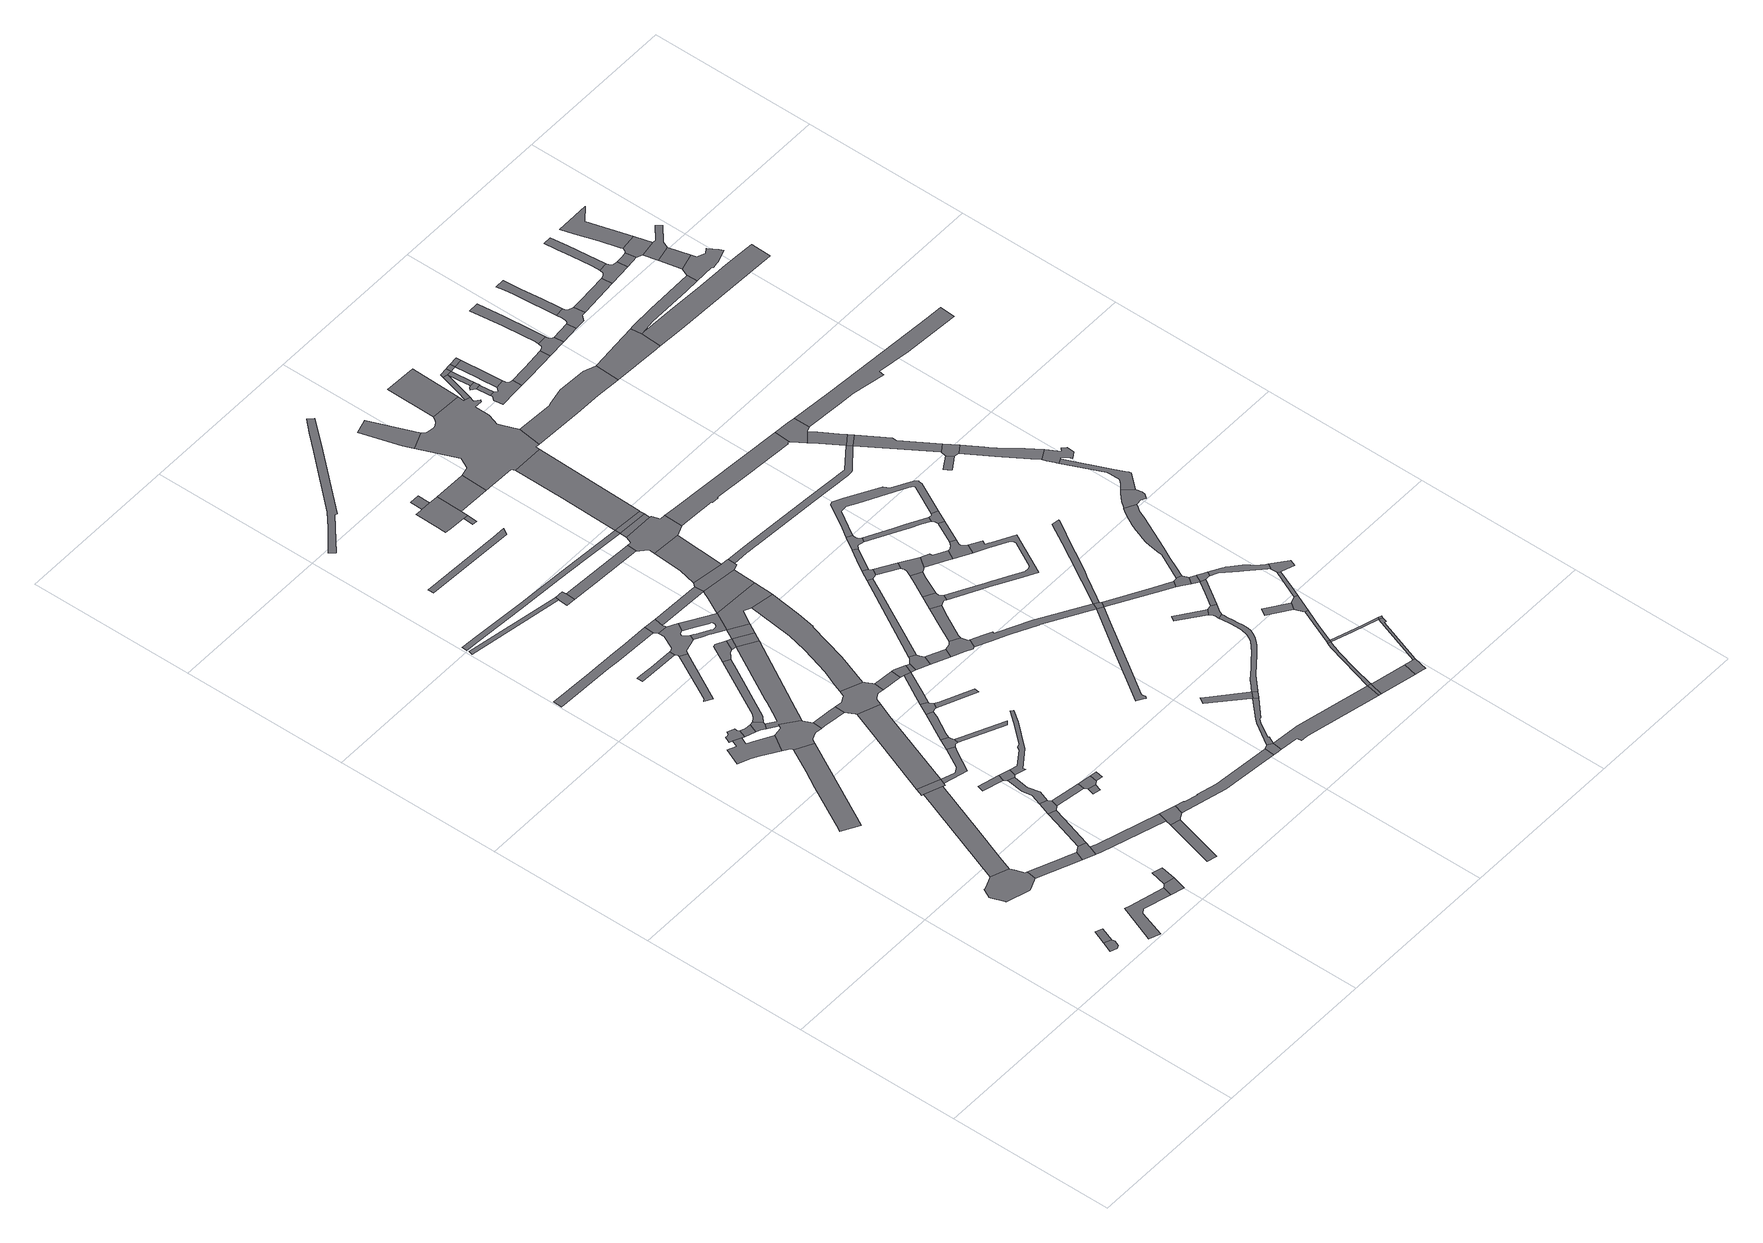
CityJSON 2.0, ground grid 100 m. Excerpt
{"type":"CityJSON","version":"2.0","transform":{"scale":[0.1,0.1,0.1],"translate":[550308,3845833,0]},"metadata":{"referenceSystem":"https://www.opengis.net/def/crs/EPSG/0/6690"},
"CityObjects":{
"road1":{"type":"Road","geometry":[{"type":"MultiSurface","lod":"1","boundaries":[[[0,1,2,3,4,5]]]}]},
"road2":{"type":"Road","attributes":{"RoadStructureAttribute.sectionType":"1"},"geometry":[{"type":"MultiSurface","lod":"1","boundaries":[[[6,7,8,0,5]]]}]},
"road3":{"type":"Road","geometry":[{"type":"MultiSurface","lod":"1","boundaries":[[[9,10,11,12,13,14,15,16,17,18,19,20,21,22,23,24,25,26]]]}]},
"road4":{"type":"Road","attributes":{"RoadStructureAttribute.sectionType":"1"},"geometry":[{"type":"MultiSurface","lod":"1","boundaries":[[[27,28,29,30,31,32,33,34,35]]]}]},
"road5":{"type":"Road","attributes":{"RoadStructureAttribute.sectionType":"1"},"geometry":[{"type":"MultiSurface","lod":"1","boundaries":[[[36,37,22,21,38,39]]]}]},
"road6":{"type":"Road","attributes":{"function":"3","RoadStructureAttribute.sectionType":"1"},"geometry":[{"type":"MultiSurface","lod":"1","boundaries":[[[40,9,26,41,42,43]]]}]},
"road7":{"type":"Road","attributes":{"RoadStructureAttribute.sectionType":"1"},"geometry":[{"type":"MultiSurface","lod":"1","boundaries":[[[44,45,46,47,48,49,50,51]]]}]},
"road8":{"type":"Road","geometry":[{"type":"MultiSurface","lod":"1","boundaries":[[[52,53,54,35,34,55,56,57]]]}]},
"road9":{"type":"Road","geometry":[{"type":"MultiSurface","lod":"1","boundaries":[[[58,59,60,61,52,57]]]}]},
"road10":{"type":"Road","geometry":[{"type":"MultiSurface","lod":"1","boundaries":[[[62,63,64,39,38,65,66,67]]]}]},
"road11":{"type":"Road","geometry":[{"type":"MultiSurface","lod":"1","boundaries":[[[68,69,70,71,72,73,74,75,76,77,78,79]]]}]},
"road12":{"type":"Road","geometry":[{"type":"MultiSurface","lod":"1","boundaries":[[[80,81,82,83,84,85,86,68,79,87,88]]]}]},
"road13":{"type":"Road","attributes":{"RoadStructureAttribute.sectionType":"1"},"geometry":[{"type":"MultiSurface","lod":"1","boundaries":[[[89,90,62,67,91,92]]]}]},
"road14":{"type":"Road","geometry":[{"type":"MultiSurface","lod":"1","boundaries":[[[93,94,95,40,43,96,97,98]]]}]},
"road15":{"type":"Road","attributes":{"RoadStructureAttribute.sectionType":"1"},"geometry":[{"type":"MultiSurface","lod":"1","boundaries":[[[99,88,87,100,101]]]}]},
"road16":{"type":"Road","geometry":[{"type":"MultiSurface","lod":"1","boundaries":[[[102,101,100,103,104,105,106]]]}]},
"road17":{"type":"Road","attributes":{"RoadStructureAttribute.sectionType":"1"},"geometry":[{"type":"MultiSurface","lod":"1","boundaries":[[[107,108,66,65,109,110,111]]]}]},
"road18":{"type":"Road","geometry":[{"type":"MultiSurface","lod":"1","boundaries":[[[112,113,114,115,76,75,116,117,118,44,51,119,120,121,122,123,124,125]]]}]},
"road19":{"type":"Road","geometry":[{"type":"MultiSurface","lod":"1","boundaries":[[[126,89,92,127,128,129]]]}]},
"road20":{"type":"Road","geometry":[{"type":"MultiSurface","lod":"1","boundaries":[[[130,131,132,133]]]}]},
"road21":{"type":"Road","attributes":{"RoadStructureAttribute.sectionType":"1"},"geometry":[{"type":"MultiSurface","lod":"1","boundaries":[[[134,135,136,137,138,139,140,141,142,143]]]}]},
"road22":{"type":"Road","attributes":{"RoadStructureAttribute.sectionType":"1"},"geometry":[{"type":"MultiSurface","lod":"1","boundaries":[[[144,145,146,147]]]}]},
"road23":{"type":"Road","attributes":{"RoadStructureAttribute.sectionType":"1"},"geometry":[{"type":"MultiSurface","lod":"1","boundaries":[[[148,149,150,126,129,151,152,153]]]}]},
"road24":{"type":"Road","attributes":{"RoadStructureAttribute.sectionType":"1"},"geometry":[{"type":"MultiSurface","lod":"1","boundaries":[[[154,155,156,98,97,157,158,159,160]]]}]},
"road25":{"type":"Road","attributes":{"function":"3","RoadStructureAttribute.sectionType":"1"},"geometry":[{"type":"MultiSurface","lod":"1","boundaries":[[[161,162,93,98,163,164]]]}]},
"road26":{"type":"Road","attributes":{"RoadStructureAttribute.sectionType":"1"},"geometry":[{"type":"MultiSurface","lod":"1","boundaries":[[[128,127,165,166]]]}]},
"road27":{"type":"Road","geometry":[{"type":"MultiSurface","lod":"1","boundaries":[[[133,132,148,153,167,168]]]}]},
"road28":{"type":"Road","attributes":{"RoadStructureAttribute.sectionType":"1"},"geometry":[{"type":"MultiSurface","lod":"1","boundaries":[[[169,170,171,172]]]}]},
"road29":{"type":"Road","attributes":{"RoadStructureAttribute.sectionType":"1"},"geometry":[{"type":"MultiSurface","lod":"1","boundaries":[[[173,123,122,174,175,176,177,178]]]}]},
"road30":{"type":"Road","attributes":{"RoadStructureAttribute.sectionType":"1"},"geometry":[{"type":"MultiSurface","lod":"1","boundaries":[[[179,180,181,182,183,184,185,186,187]]]}]},
"road31":{"type":"Road","attributes":{"RoadStructureAttribute.sectionType":"1"},"geometry":[{"type":"MultiSurface","lod":"1","boundaries":[[[188,189,190,191,192,193]]]}]},
"road32":{"type":"Road","attributes":{"RoadStructureAttribute.sectionType":"1"},"geometry":[{"type":"MultiSurface","lod":"1","boundaries":[[[194,195,196,197,102,106,198,199,200]]]}]},
"road33":{"type":"Road","geometry":[{"type":"MultiSurface","lod":"1","boundaries":[[[111,110,144,147,201,202,203,204]]]}]},
"road34":{"type":"Road","geometry":[{"type":"MultiSurface","lod":"1","boundaries":[[[205,206,207,208,209]]]}]},
"road35":{"type":"Road","geometry":[{"type":"MultiSurface","lod":"1","boundaries":[[[210,154,160,211,212,213,214,215]]]}]},
"road36":{"type":"Road","attributes":{"RoadStructureAttribute.sectionType":"1"},"geometry":[{"type":"MultiSurface","lod":"1","boundaries":[[[166,165,205,209,216,217]]]}]},
"road37":{"type":"Road","attributes":{"RoadStructureAttribute.sectionType":"1"},"geometry":[{"type":"MultiSurface","lod":"1","boundaries":[[[218,219,220,221,222,105,104,113,112,125,223,224,225]]]}]},
"road38":{"type":"Road","attributes":{"RoadStructureAttribute.sectionType":"1"},"geometry":[{"type":"MultiSurface","lod":"1","boundaries":[[[226,227,228,217,216]]]}]},
"road39":{"type":"Road","attributes":{"RoadStructureAttribute.sectionType":"1"},"geometry":[{"type":"MultiSurface","lod":"1","boundaries":[[[229,210,215,230,231,232]]]}]},
"road40":{"type":"Road","geometry":[{"type":"MultiSurface","lod":"1","boundaries":[[[233,234,235,236,237,178,177,238,161,164,239,240,241,242,243,244,245,246]]]}]},
"road41":{"type":"Road","attributes":{"RoadStructureAttribute.sectionType":"1"},"geometry":[{"type":"MultiSurface","lod":"1","boundaries":[[[247,248,249,250,251,252,253,254,255,256,257,168,167]]]}]},
"road42":{"type":"Road","attributes":{"RoadStructureAttribute.sectionType":"1"},"geometry":[{"type":"MultiSurface","lod":"1","boundaries":[[[258,259,260,213,212]]]}]},
"road43":{"type":"Road","geometry":[{"type":"MultiSurface","lod":"1","boundaries":[[[261,262,263,264,187,186,265,188,193,266,267,268,269,270,271,272,273,274,275]]]}]},
"road44":{"type":"Road","attributes":{"RoadStructureAttribute.sectionType":"1"},"geometry":[{"type":"MultiSurface","lod":"1","boundaries":[[[276,277,194,200,278,279,280,281]]]}]},
"road45":{"type":"Road","geometry":[{"type":"MultiSurface","lod":"1","boundaries":[[[282,229,232,283,284,285,286,287]]]}]},
"road46":{"type":"Road","geometry":[{"type":"MultiSurface","lod":"1","boundaries":[[[143,142,261,275,288,289]]]}]},
"road47":{"type":"Road","geometry":[{"type":"MultiSurface","lod":"1","boundaries":[[[290,291,172,171,292,293,294]]]}]},
"road48":{"type":"Road","attributes":{"RoadStructureAttribute.sectionType":"1"},"geometry":[{"type":"MultiSurface","lod":"1","boundaries":[[[295,296,297,298,299,300,301,302,303,304]]]}]},
"road49":{"type":"Road","attributes":{"RoadStructureAttribute.sectionType":"1"},"geometry":[{"type":"MultiSurface","lod":"1","boundaries":[[[281,280,218,305]]]}]},
"road50":{"type":"Road","attributes":{"RoadStructureAttribute.sectionType":"1"},"geometry":[{"type":"MultiSurface","lod":"1","boundaries":[[[306,307,308,309,310]]]}]},
"road51":{"type":"Road","attributes":{"RoadStructureAttribute.sectionType":"1"},"geometry":[{"type":"MultiSurface","lod":"1","boundaries":[[[311,312,313,314,315,204,203,316,317,318,319]]]}]},
"road52":{"type":"Road","geometry":[{"type":"MultiSurface","lod":"1","boundaries":[[[305,218,225,320]]]}]},
"road53":{"type":"Road","attributes":{"RoadStructureAttribute.sectionType":"1"},"geometry":[{"type":"MultiSurface","lod":"1","boundaries":[[[243,242,321,322]]]}]},
"road54":{"type":"Road","attributes":{"RoadStructureAttribute.sectionType":"1"},"geometry":[{"type":"MultiSurface","lod":"1","boundaries":[[[323,324,282,287,325,326]]]}]},
"road55":{"type":"Road","attributes":{"RoadStructureAttribute.sectionType":"1"},"geometry":[{"type":"MultiSurface","lod":"1","boundaries":[[[327,274,273,328,329,330,331,332,333,334,335,336,337,338,339,269,268,340,341,342,343,344,345]]]}]},
"road56":{"type":"Road","attributes":{"RoadStructureAttribute.sectionType":"1"},"geometry":[{"type":"MultiSurface","lod":"1","boundaries":[[[346,347,348,285,284]]]}]},
"road57":{"type":"Road","geometry":[{"type":"MultiSurface","lod":"1","boundaries":[[[344,349,305,320,350]]]}]},
"road58":{"type":"Road","attributes":{"RoadStructureAttribute.sectionType":"1"},"geometry":[{"type":"MultiSurface","lod":"1","boundaries":[[[289,288,351,352]]]}]},
"road59":{"type":"Road","attributes":{"function":"3","RoadStructureAttribute.sectionType":"1"},"geometry":[{"type":"MultiSurface","lod":"1","boundaries":[[[353,354,355,356,357,358,359,233,246,360,361,362,363,364,365]]]}]},
"road60":{"type":"Road","geometry":[{"type":"MultiSurface","lod":"1","boundaries":[[[366,322,321,323,326,367]]]}]},
"road61":{"type":"Road","attributes":{"RoadStructureAttribute.sectionType":"1"},"geometry":[{"type":"MultiSurface","lod":"1","boundaries":[[[368,367,326,369,370]]]}]},
"road62":{"type":"Road","attributes":{"RoadStructureAttribute.sectionType":"1"},"geometry":[{"type":"MultiSurface","lod":"1","boundaries":[[[294,293,371,372,373,374]]]}]},
"road63":{"type":"Road","geometry":[{"type":"MultiSurface","lod":"1","boundaries":[[[375,376,370,369,377,378,379,380]]]}]},
"road64":{"type":"Road","attributes":{"RoadStructureAttribute.sectionType":"1"},"geometry":[{"type":"MultiSurface","lod":"1","boundaries":[[[381,382,383,384,385,386,387,388,389,390,391,392,393]]]}]},
"road65":{"type":"Road","geometry":[{"type":"MultiSurface","lod":"1","boundaries":[[[345,344,350,394,395,396,397,353,365,398,399,400]]]}]},
"road66":{"type":"Road","geometry":[{"type":"MultiSurface","lod":"1","boundaries":[[[401,402,403,404,405,406,407,408,409,410,411,412]]]}]},
"road67":{"type":"Road","geometry":[{"type":"MultiSurface","lod":"1","boundaries":[[[407,413,414,408]]]}]},
"road68":{"type":"Road","attributes":{"RoadStructureAttribute.sectionType":"1"},"geometry":[{"type":"MultiSurface","lod":"1","boundaries":[[[415,378,377,416,417]]]}]},
"road69":{"type":"Road","geometry":[{"type":"MultiSurface","lod":"1","boundaries":[[[418,419,412,411]]]}]},
"road70":{"type":"Road","attributes":{"RoadStructureAttribute.sectionType":"1"},"geometry":[{"type":"MultiSurface","lod":"1","boundaries":[[[351,420,421,422,345,400,423]]]}]},
"road71":{"type":"Road","geometry":[{"type":"MultiSurface","lod":"1","boundaries":[[[424,425,319,318,426,427,428,429]]]}]},
"road72":{"type":"Road","geometry":[{"type":"MultiSurface","lod":"1","boundaries":[[[430,431,417,416,432,433,434,435,436,437]]]}]},
"road73":{"type":"Road","geometry":[{"type":"MultiSurface","lod":"1","boundaries":[[[438,352,351,423,439,440,441,442,443,444]]]}]},
"road74":{"type":"Road","attributes":{"function":"3","RoadStructureAttribute.sectionType":"1"},"geometry":[{"type":"MultiSurface","lod":"1","boundaries":[[[445,446,438,444,447]]]}]},
"road75":{"type":"Road","attributes":{"RoadStructureAttribute.sectionType":"1"},"geometry":[{"type":"MultiSurface","lod":"1","boundaries":[[[410,409,448,449]]]}]},
"road76":{"type":"Road","attributes":{"RoadStructureAttribute.sectionType":"1"},"geometry":[{"type":"MultiSurface","lod":"1","boundaries":[[[450,451,375,380,452,453]]]}]},
"road77":{"type":"Road","attributes":{"RoadStructureAttribute.sectionType":"1"},"geometry":[{"type":"MultiSurface","lod":"1","boundaries":[[[454,455,456,424,429,457,458,459,460,461,462]]]}]},
"road78":{"type":"Road","attributes":{"RoadStructureAttribute.sectionType":"1"},"geometry":[{"type":"MultiSurface","lod":"1","boundaries":[[[463,464,430,437,465,466,467,468]]]}]},
"road79":{"type":"Road","geometry":[{"type":"MultiSurface","lod":"1","boundaries":[[[469,470,471,374,373,472,473,445,447,474,475,476,477,478,479,480]]]}]},
"road80":{"type":"Road","attributes":{"function":"3","RoadStructureAttribute.sectionType":"7"},"geometry":[{"type":"MultiSurface","lod":"1","boundaries":[[[303,469,480,481]]]}]},
"road81":{"type":"Road","geometry":[{"type":"MultiSurface","lod":"1","boundaries":[[[304,303,481,482]]]}]},
"road82":{"type":"Road","attributes":{"RoadStructureAttribute.sectionType":"1"},"geometry":[{"type":"MultiSurface","lod":"1","boundaries":[[[483,484,485,486,487,488,454,489]]]}]},
"road83":{"type":"Road","attributes":{"RoadStructureAttribute.sectionType":"1"},"geometry":[{"type":"MultiSurface","lod":"1","boundaries":[[[490,491,492,428,427,493,494,495,496,497,498]]]}]},
"road84":{"type":"Road","geometry":[{"type":"MultiSurface","lod":"1","boundaries":[[[499,463,468,500,501,502,503,504,505]]]}]},
"road85":{"type":"Road","geometry":[{"type":"MultiSurface","lod":"1","boundaries":[[[489,454,462,506]]]}]},
"road86":{"type":"Road","attributes":{"RoadStructureAttribute.sectionType":"1"},"geometry":[{"type":"MultiSurface","lod":"1","boundaries":[[[507,508,509,510,511,512,513,514,515,516,517]]]}]},
"road87":{"type":"Road","attributes":{"RoadStructureAttribute.sectionType":"1"},"geometry":[{"type":"MultiSurface","lod":"1","boundaries":[[[518,519,520,521,522,523,524,525,435,434,526,527,528,529,530,531,507,532]]]}]},
"road88":{"type":"Road","attributes":{"function":"3","RoadStructureAttribute.sectionType":"7"},"geometry":[{"type":"MultiSurface","lod":"1","boundaries":[[[533,534,535,304,482,536,537,538]]]}]},
"road89":{"type":"Road","attributes":{"RoadStructureAttribute.sectionType":"1"},"geometry":[{"type":"MultiSurface","lod":"1","boundaries":[[[539,540,541,542,543,544,545,546]]]}]},
"road90":{"type":"Road","geometry":[{"type":"MultiSurface","lod":"1","boundaries":[[[547,548,450,453,549,550,551,552]]]}]},
"road91":{"type":"Road","attributes":{"RoadStructureAttribute.sectionType":"1"},"geometry":[{"type":"MultiSurface","lod":"1","boundaries":[[[553,554,499,505,555,556,557]]]}]},
"road92":{"type":"Road","attributes":{"RoadStructureAttribute.sectionType":"1"},"geometry":[{"type":"MultiSurface","lod":"1","boundaries":[[[550,549,558,559]]]}]},
"road93":{"type":"Road","attributes":{"RoadStructureAttribute.sectionType":"1"},"geometry":[{"type":"MultiSurface","lod":"1","boundaries":[[[560,561,547,552,562,563]]]}]},
"road94":{"type":"Road","geometry":[{"type":"MultiSurface","lod":"1","boundaries":[[[564,565,566,567,568,569,570,571,572,573,574,546,545,575,576,449,448,577,578,579,533,538,580,581,582,583,584,585,586,587,588,589,590,591,592,593,594,595,596,597]]]}]},
"road95":{"type":"Road","geometry":[{"type":"MultiSurface","lod":"1","boundaries":[[[559,558,598,599,553,557,600,601,602]]]}]},
"road96":{"type":"Road","geometry":[{"type":"MultiSurface","lod":"1","boundaries":[[[603,560,563,604,605,606,607,608,609]]]}]},
"road97":{"type":"Road","attributes":{"RoadStructureAttribute.sectionType":"1"},"geometry":[{"type":"MultiSurface","lod":"1","boundaries":[[[610,611,612,613,614,615,616,617,618,619,620,621,622,623,624,625,626,627,628,629,630,631,632,633,634,635,636,489,506]]]}]},
"road98":{"type":"Road","geometry":[{"type":"MultiSurface","lod":"1","boundaries":[[[498,497,637,638]]]}]},
"road99":{"type":"Road","attributes":{"RoadStructureAttribute.sectionType":"1"},"geometry":[{"type":"MultiSurface","lod":"1","boundaries":[[[639,640,641,642,602,601,643,644,645]]]}]},
"road100":{"type":"Road","geometry":[{"type":"MultiSurface","lod":"1","boundaries":[[[532,507,517,646,647,648,649,650]]]}]},
"road101":{"type":"Road","attributes":{"RoadStructureAttribute.sectionType":"1"},"geometry":[{"type":"MultiSurface","lod":"1","boundaries":[[[651,652,653,654,655,656,657,658,659,660,661,662,663,664,665,666,667,668,669,670,671,672,673,674,675,503,502]]]}]},
"road102":{"type":"Road","attributes":{"RoadStructureAttribute.sectionType":"1"},"geometry":[{"type":"MultiSurface","lod":"1","boundaries":[[[676,677,678,679,680,681,682,442,441,683,684,685,686,687,688,689,690,691,692]]]}]},
"road103":{"type":"Road","attributes":{"RoadStructureAttribute.sectionType":"1"},"geometry":[{"type":"MultiSurface","lod":"1","boundaries":[[[693,694,638,637,695,696]]]}]},
"road104":{"type":"Road","attributes":{"function":"3","RoadStructureAttribute.sectionType":"1"},"geometry":[{"type":"MultiSurface","lod":"1","boundaries":[[[697,564,597,698]]]}]},
"road105":{"type":"Road","geometry":[{"type":"MultiSurface","lod":"1","boundaries":[[[699,700,701,645,644,702,663,662,703,704,705]]]}]},
"road106":{"type":"Road","attributes":{"RoadStructureAttribute.sectionType":"1"},"geometry":[{"type":"MultiSurface","lod":"1","boundaries":[[[706,707,498,638,708,709,710,711,712]]]}]},
"road107":{"type":"Road","attributes":{"RoadStructureAttribute.sectionType":"1"},"geometry":[{"type":"MultiSurface","lod":"1","boundaries":[[[713,714,606,605,715,716,717,718,719]]]}]},
"road108":{"type":"Road","geometry":[{"type":"MultiSurface","lod":"1","boundaries":[[[720,721,722,723,724,725,726,727]]]}]},
"road109":{"type":"Road","attributes":{"RoadStructureAttribute.sectionType":"1"},"geometry":[{"type":"MultiSurface","lod":"1","boundaries":[[[728,476,475,729,730,731,732,733,734,735,736,737,738]]]}]},
"road110":{"type":"Road","attributes":{"RoadStructureAttribute.sectionType":"1"},"geometry":[{"type":"MultiSurface","lod":"1","boundaries":[[[739,740,646,517,741,742,743,744]]]}]},
"road111":{"type":"Road","geometry":[{"type":"MultiSurface","lod":"1","boundaries":[[[745,746,727,726,747,748,749,750,751,625,624,752,753,754]]]}]},
"road112":{"type":"Road","attributes":{"RoadStructureAttribute.sectionType":"1"},"geometry":[{"type":"MultiSurface","lod":"1","boundaries":[[[755,756,757,595,594,758,759,760]]]}]},
"road113":{"type":"Road","attributes":{"RoadStructureAttribute.sectionType":"1"},"geometry":[{"type":"MultiSurface","lod":"1","boundaries":[[[761,699,705,762]]]}]},
"road114":{"type":"Road","geometry":[{"type":"MultiSurface","lod":"1","boundaries":[[[763,706,712,764]]]}]},
"road115":{"type":"Road","geometry":[{"type":"MultiSurface","lod":"1","boundaries":[[[696,695,765,766,767,768]]]}]},
"road116":{"type":"Road","attributes":{"RoadStructureAttribute.sectionType":"1"},"geometry":[{"type":"MultiSurface","lod":"1","boundaries":[[[769,770,771,772,773,774,775,776,777,778,603,609,779,780,781,782,783,784,785,786,787,788]]]}]},
"road117":{"type":"Road","geometry":[{"type":"MultiSurface","lod":"1","boundaries":[[[789,790,791,792,793]]]}]},
"road118":{"type":"Road","attributes":{"RoadStructureAttribute.sectionType":"1"},"geometry":[{"type":"MultiSurface","lod":"1","boundaries":[[[794,795,796,797,798,790,789]]]}]},
"road119":{"type":"Road","attributes":{"RoadStructureAttribute.sectionType":"1"},"geometry":[{"type":"MultiSurface","lod":"1","boundaries":[[[799,800,801,802,803,804,805,806,807,808,809,810,811,812,532,650]]]}]},
"road120":{"type":"Road","attributes":{"RoadStructureAttribute.sectionType":"1"},"geometry":[{"type":"MultiSurface","lod":"1","boundaries":[[[813,814,815,760,816,817,796,795]]]}]},
"road121":{"type":"Road","geometry":[{"type":"MultiSurface","lod":"1","boundaries":[[[818,819,820,821,822,793,792,823,824,825,826,827,828]]]}]},
"road122":{"type":"Road","geometry":[{"type":"MultiSurface","lod":"1","boundaries":[[[829,830,755,760,815]]]}]},
"road123":{"type":"Road","geometry":[{"type":"MultiSurface","lod":"1","boundaries":[[[787,831,719,718,832,761,762,788]]]}]},
"road124":{"type":"Road","attributes":{"RoadStructureAttribute.sectionType":"1"},"geometry":[{"type":"MultiSurface","lod":"1","boundaries":[[[833,763,764,834,835,836]]]}]},
"road125":{"type":"Road","attributes":{"RoadStructureAttribute.sectionType":"1"},"geometry":[{"type":"MultiSurface","lod":"1","boundaries":[[[837,838,839,840,582,581,841,842,843,844,845]]]}]},
"road126":{"type":"Road","attributes":{"RoadStructureAttribute.sectionType":"1"},"geometry":[{"type":"MultiSurface","lod":"1","boundaries":[[[846,847,745,754,848]]]}]},
"road127":{"type":"Road","attributes":{"RoadStructureAttribute.sectionType":"1"},"geometry":[{"type":"MultiSurface","lod":"1","boundaries":[[[849,850,829,815,851,852]]]}]},
"road128":{"type":"Road","geometry":[{"type":"MultiSurface","lod":"1","boundaries":[[[853,854,744,743,855,856,857,858,859]]]}]},
"road129":{"type":"Road","attributes":{"RoadStructureAttribute.sectionType":"1"},"geometry":[{"type":"MultiSurface","lod":"1","boundaries":[[[860,861,862,863,852,864,865,866,867,868,869,821,820]]]}]},
"road130":{"type":"Road","geometry":[{"type":"MultiSurface","lod":"1","boundaries":[[[870,871,872,873]]]}]},
"road131":{"type":"Road","attributes":{"RoadStructureAttribute.sectionType":"1"},"geometry":[{"type":"MultiSurface","lod":"1","boundaries":[[[874,764,712,875,876,877]]]}]},
"road132":{"type":"Road","geometry":[{"type":"MultiSurface","lod":"1","boundaries":[[[878,849,852,863]]]}]},
"road133":{"type":"Road","attributes":{"RoadStructureAttribute.sectionType":"1"},"geometry":[{"type":"MultiSurface","lod":"1","boundaries":[[[857,856,846,879]]]}]},
"road134":{"type":"Road","attributes":{"RoadStructureAttribute.sectionType":"1"},"geometry":[{"type":"MultiSurface","lod":"1","boundaries":[[[876,768,767,880,881,882]]]}]},
"road135":{"type":"Road","geometry":[{"type":"MultiSurface","lod":"1","boundaries":[[[883,873,872,833,836,884]]]}]},
"road136":{"type":"Road","geometry":[{"type":"MultiSurface","lod":"1","boundaries":[[[885,886,887,879,846,848,888,889,890,891]]]}]},
"road137":{"type":"Road","attributes":{"RoadStructureAttribute.sectionType":"1"},"geometry":[{"type":"MultiSurface","lod":"1","boundaries":[[[892,893,894,895,828,827,896,897,898,899]]]}]},
"road138":{"type":"Road","geometry":[{"type":"MultiSurface","lod":"1","boundaries":[[[877,876,882,900]]]}]},
"road139":{"type":"Road","attributes":{"RoadStructureAttribute.sectionType":"1"},"geometry":[{"type":"MultiSurface","lod":"1","boundaries":[[[901,902,903,904,905,906,907,908,909,910,911,891,890,912,913,914,915,916,917]]]}]},
"road140":{"type":"Road","attributes":{"RoadStructureAttribute.sectionType":"1"},"geometry":[{"type":"MultiSurface","lod":"1","boundaries":[[[918,883,884,919,920]]]}]},
"road141":{"type":"Road","attributes":{"RoadStructureAttribute.sectionType":"1"},"geometry":[{"type":"MultiSurface","lod":"1","boundaries":[[[921,922,923,924,925,926,927,928,929,930,931,932,933,934,853,859,935,936,937,938,939,940,941]]]}]},
"road142":{"type":"Road","geometry":[{"type":"MultiSurface","lod":"1","boundaries":[[[942,738,737,943,944,945,946,947,948]]]}]},
"road143":{"type":"Road","attributes":{"RoadStructureAttribute.sectionType":"1"},"geometry":[{"type":"MultiSurface","lod":"1","boundaries":[[[949,950,946,945,951,952,676,953]]]}]},
"road144":{"type":"Road","geometry":[{"type":"MultiSurface","lod":"1","boundaries":[[[953,676,692,954]]]}]},
"road145":{"type":"Road","geometry":[{"type":"MultiSurface","lod":"1","boundaries":[[[917,916,955,956,918,920,957,958,959]]]}]},
"road146":{"type":"Road","geometry":[{"type":"MultiSurface","lod":"1","boundaries":[[[960,961,962,963,964]]]}]},
"road147":{"type":"Road","geometry":[{"type":"MultiSurface","lod":"1","boundaries":[[[965,966,967,968,969,970,892,899,971,972]]]}]},
"road148":{"type":"Road","attributes":{"RoadStructureAttribute.sectionType":"1"},"geometry":[{"type":"MultiSurface","lod":"1","boundaries":[[[973,974,975,954,692,976,977,978,979]]]}]},
"road149":{"type":"Road","attributes":{"RoadStructureAttribute.sectionType":"1"},"geometry":[{"type":"MultiSurface","lod":"1","boundaries":[[[980,981,982,983,984,985,986,968,967]]]}]},
"road150":{"type":"Road","geometry":[{"type":"MultiSurface","lod":"1","boundaries":[[[987,988,989,845,844,990,991,992]]]}]},
"road151":{"type":"Road","geometry":[{"type":"MultiSurface","lod":"1","boundaries":[[[979,978,960,964,993,994]]]}]},
"road152":{"type":"Road","attributes":{"RoadStructureAttribute.sectionType":"1"},"geometry":[{"type":"MultiSurface","lod":"1","boundaries":[[[995,972,971,996]]]}]},
"road153":{"type":"Road","geometry":[{"type":"MultiSurface","lod":"1","boundaries":[[[997,998,999,1000,921,941,1001,1002,1003,1004,1005]]]}]},
"road154":{"type":"Road","attributes":{"RoadStructureAttribute.sectionType":"1"},"geometry":[{"type":"MultiSurface","lod":"1","boundaries":[[[1006,1007,1008,1009,994,993,1010,1011,1012,1013]]]}]},
"road155":{"type":"Road","geometry":[{"type":"MultiSurface","lod":"1","boundaries":[[[1014,1015,1016,1017,1018,1019,1020,995,996,1021,1022,1023,1024]]]}]},
"road156":{"type":"Road","attributes":{"RoadStructureAttribute.sectionType":"1"},"geometry":[{"type":"MultiSurface","lod":"1","boundaries":[[[1025,1026,1027,1028,1029,1030,1031,1032,1033,1034,1035,997,1005]]]}]},
"road157":{"type":"Road","geometry":[{"type":"MultiSurface","lod":"1","boundaries":[[[1036,1013,1012,1037,1038,1039,1030,1029,1040,1041,1042,1043,1044,1045,1046,1047]]]}]},
"road158":{"type":"Road","attributes":{"RoadStructureAttribute.sectionType":"1"},"geometry":[{"type":"MultiSurface","lod":"1","boundaries":[[[1048,1049,1050,1051,1052,1053,1054,1055,1056,1017,1016]]]}]},
"road159":{"type":"Road","attributes":{"RoadStructureAttribute.sectionType":"1"},"geometry":[{"type":"MultiSurface","lod":"1","boundaries":[[[1057,1058,1024,1023,1059]]]}]},
"road160":{"type":"Road","attributes":{"RoadStructureAttribute.sectionType":"1"},"geometry":[{"type":"MultiSurface","lod":"1","boundaries":[[[1060,1061,1062,987,992,1063,1064,1065]]]}]},
"road161":{"type":"Road","attributes":{"RoadStructureAttribute.sectionType":"1"},"geometry":[{"type":"MultiSurface","lod":"1","boundaries":[[[1066,1067,1068,1069,948,947,1070,1071,1072,1073,1074,1075,1076]]]}]},
"road162":{"type":"Road","geometry":[{"type":"MultiSurface","lod":"1","boundaries":[[[1077,1078,1079,1080,1081,1082,1057,1059,1083,1084]]]}]},
"road163":{"type":"Road","attributes":{"RoadStructureAttribute.sectionType":"1"},"geometry":[{"type":"MultiSurface","lod":"1","boundaries":[[[1085,1086,1087,1088,1089,992,991,1090,1091,1092,1093]]]}]},
"road164":{"type":"Road","attributes":{"RoadStructureAttribute.sectionType":"1"},"geometry":[{"type":"MultiSurface","lod":"1","boundaries":[[[1094,1095,1096,1097,1098,1099,1100,1101,1102,1080,1079]]]}]},
"road165":{"type":"Road","attributes":{"RoadStructureAttribute.sectionType":"1"},"geometry":[{"type":"MultiSurface","lod":"1","boundaries":[[[1103,1104,1084,1083,1105]]]}]},
"road166":{"type":"Road","attributes":{"RoadStructureAttribute.sectionType":"1"},"geometry":[{"type":"MultiSurface","lod":"1","boundaries":[[[1106,1107,1108,1109,1110,1111]]]}]},
"road167":{"type":"Road","geometry":[{"type":"MultiSurface","lod":"1","boundaries":[[[1112,1113,1114,1103,1105,1115,1116]]]}]},
"road168":{"type":"Road","attributes":{"RoadStructureAttribute.sectionType":"1"},"geometry":[{"type":"MultiSurface","lod":"1","boundaries":[[[1117,1118,1119,1120,1121,1122,1113,1112]]]}]},
"road169":{"type":"Road","geometry":[{"type":"MultiSurface","lod":"1","boundaries":[[[1123,1124,1111,1110,1060,1065,1125,1126,1127,1128,1129,1130,1131]]]}]},
"road170":{"type":"Road","geometry":[{"type":"MultiSurface","lod":"1","boundaries":[[[1132,1133,1134,1135,1116,1115,1109,1108,1107,1106]]]}]}
},
"vertices":[
[446,194,0],[421,132,0],[459,116,0],[479,126,0],[492,161,0],[489,176,0],
[521,261,0],[500,270,0],[480,278,0],
[446,936,0],[445,935,0],[419,924,0],[365,901,0],[359,903,0],[331,848,0],[334,840,0],[359,767,0],[361,761,0],[496,719,0],[502,721,0],[566,746,0],[580,751,0],[592,811,0],[581,815,0],[560,871,0],[550,896,0],[550,897,0],
[734,256,0],[701,265,0],[694,247,0],[612,34,0],[676,10,0],[733,174,0],[758,190,0],[924,145,0],[940,202,0],
[802,727,0],[789,732,0],[834,648,0],[857,705,0],
[687,1564,0],[583,984,0],[662,1188,0],[791,1524,0],
[516,2276,0],[436,2129,0],[378,2025,0],[224,1745,0],[215,1729,0],[316,1673,0],[511,2026,0],[618,2220,0],
[963,218,0],[954,212,0],[951,210,0],[1006,123,0],[1021,180,0],[1026,206,0],
[1045,299,0],[1015,308,0],[985,316,0],[984,314,0],
[893,724,0],[873,713,0],[868,710,0],[905,619,0],[928,676,0],[939,710,0],
[370,2554,0],[351,2514,0],[303,2535,0],[259,2436,0],[334,2404,0],[377,2380,0],[396,2367,0],[472,2318,0],[534,2414,0],[451,2461,0],[396,2492,0],[415,2532,0],
[440,2585,0],[442,2600,0],[402,2615,0],[392,2602,0],[380,2597,0],[367,2599,0],[351,2563,0],[431,2527,0],[448,2573,0],
[978,987,0],[955,918,0],[1002,906,0],[1021,972,0],
[693,1615,0],[675,1569,0],[683,1565,0],[804,1519,0],[810,1533,0],[822,1564,0],
[480,2560,0],[493,2504,0],[513,2556,0],
[540,2561,0],[521,2493,0],[544,2477,0],[566,2506,0],[568,2516,0],
[976,656,0],[965,661,0],[933,608,0],[1316,493,0],[1333,551,0],
[607,2446,0],[601,2436,0],[592,2422,0],[537,2414,0],[513,2291,0],[514,2287,0],[516,2279,0],[633,2247,0],[636,2249,0],[678,2265,0],[725,2260,0],[728,2318,0],[703,2371,0],[702,2374,0],
[1006,1065,0],[1049,991,0],[1058,1031,0],[1047,1051,0],
[904,1386,0],[894,1348,0],[1019,1314,0],[1029,1354,0],
[541,3412,0],[469,3414,0],[287,3421,0],[249,3423,0],[11,3433,0],[9,3379,0],[372,3365,0],[446,3361,0],[709,3350,0],[712,3406,0],
[1306,456,0],[1224,149,0],[1281,133,0],[1364,441,0],
[1031,1295,0],[1016,1189,0],[1029,1133,0],[1071,1116,0],[1056,1187,0],[1070,1282,0],
[1005,1674,0],[940,1555,0],[905,1535,0],[868,1520,0],[954,1498,0],[1027,1621,0],[1047,1651,0],
[914,2184,0],[854,2029,0],[1002,2031,0],[1042,2134,0],
[1229,960,0],[1236,1003,0],
[1085,1294,0],[1096,1336,0],
[19,3990,0],[14,3966,0],[589,3867,0],[594,3891,0],
[853,2307,0],[746,2258,0],[833,2247,0],[877,2242,0],[881,2242,0],[884,2303,0],
[589,3201,0],[514,3203,0],[484,3205,0],[416,3210,0],[409,3210,0],[409,3175,0],[563,3168,0],[657,3165,0],[657,3200,0],
[664,3142,0],[645,3106,0],[510,2853,0],[495,2846,0],[539,2819,0],[705,3120,0],
[773,2947,0],[631,2687,0],[580,2594,0],[560,2574,0],[600,2544,0],[777,2863,0],[811,2926,0],
[1376,448,0],[1397,459,0],[1410,466,0],[1427,524,0],
[1241,940,0],[1231,900,0],[1253,894,0],[1275,889,0],[1287,928,0],
[1040,1740,0],[1061,1661,0],[1079,1662,0],[1086,1689,0],[1079,1707,0],[1078,1719,0],
[1312,945,0],[1319,990,0],
[897,2958,0],[702,2611,0],[690,2590,0],[637,2495,0],[620,2467,0],[774,2496,0],[807,2552,0],[1005,2897,0],
[1354,939,0],[1357,961,0],[1361,984,0],
[1134,1912,0],[1093,1749,0],[1157,1862,0],[1169,1893,0],
[985,2353,0],[974,2328,0],[970,2318,0],[957,2311,0],[930,2298,0],[910,2191,0],[1057,2173,0],[1066,2178,0],[1094,2194,0],[1132,2190,0],[1138,2250,0],[1132,2261,0],[1112,2294,0],[1107,2304,0],
[1150,1276,0],[1146,1292,0],[1258,1370,0],[1385,1515,0],[1437,1584,0],[1422,1596,0],[1370,1530,0],[1269,1415,0],[1245,1403,0],[1236,1388,0],[1142,1324,0],
[1335,1544,0],[1357,1564,0],[1116,1675,0],
[725,3325,0],[725,3290,0],[686,3210,0],[671,3200,0],[667,3155,0],[710,3128,0],[717,3140,0],[799,3161,0],[814,3191,0],[796,3208,0],[786,3228,0],[793,3241,0],[813,3246,0],[841,3291,0],[787,3323,0],
[843,3054,0],[828,3049,0],[829,2941,0],[846,2957,0],[866,2964,0],[897,3026,0],
[1170,1978,0],[1187,1903,0],[1202,1900,0],[1216,1930,0],[1206,1945,0],[1206,1958,0],
[779,3347,0],[789,3401,0],
[645,3870,0],[644,3889,0],[586,3810,0],[641,3807,0],[645,3864,0],
[754,3983,0],[453,4003,0],[130,4029,0],[20,4036,0],[18,4005,0],[419,3976,0],[704,3957,0],[915,3940,0],[1150,3920,0],[1151,3956,0],
[927,3012,0],
[782,4365,0],[805,4401,0],[726,4405,0],[228,4426,0],[226,4391,0],
[1681,458,0],[1560,488,0],[1560,483,0],[1476,504,0],[1477,509,0],[1681,397,0],[1936,371,0],[2022,362,0],[2028,422,0],
[1035,2949,0],
[1255,2178,0],[1261,2238,0],
[1276,2171,0],[1200,2033,0],[1247,2033,0],[1315,2159,0],
[896,3258,0],[879,3207,0],[936,3173,0],[954,3163,0],[956,3152,0],[957,3148,0],[949,3133,0],[934,3125,0],[922,3127,0],[909,3135,0],[860,3164,0],[842,3174,0],[829,3182,0],[801,3160,0],[845,3138,0],[887,3117,0],[890,3112,0],[961,3072,0],[1020,3183,0],
[1425,1805,0],[1427,1833,0],[1246,1913,0],
[942,3039,0],[1069,3009,0],
[1098,3333,0],[1093,3390,0],
[1161,3071,0],[1160,3061,0],[1154,3008,0],[1128,2796,0],[1100,2676,0],[1044,2499,0],[1004,2402,0],[1181,2500,0],[1252,2747,0],[1255,2747,0],[1276,2863,0],[1301,3046,0],[1302,3050,0],
[1276,2237,0],[1337,2210,0],
[1354,2202,0],[1346,2150,0],[1358,2201,0],
[761,3800,0],[797,3798,0],[1106,3780,0],[1109,3840,0],
[1394,2235,0],[1388,2225,0],[1420,2117,0],[1444,2172,0],[1434,2199,0],[1428,2215,0],
[776,5666,0],[712,5597,0],[623,5494,0],[334,5171,0],[247,5097,0],[143,5012,0],[110,4983,0],[135,4953,0],[341,5130,0],[353,5122,0],[683,5494,0],[805,5636,0],[807,5638,0],
[1099,3061,0],[1116,3090,0],[1117,3093,0],[1123,3090,0],[1304,3071,0],[1307,3124,0],[1309,3173,0],
[640,4808,0],[603,4809,0],[601,4652,0],[599,4645,0],[598,4612,0],[639,4611,0],[732,4604,0],[762,4602,0],[764,4647,0],[767,4806,0],[710,4807,0],[651,4808,0],
[728,4542,0],[758,4540,0],
[1457,2167,0],[1529,2070,0],[1553,2124,0],
[711,4885,0],[651,4884,0],
[1092,3322,0],[1079,3296,0],[1073,3285,0],[1313,3311,0],
[2053,434,0],[2051,433,0],[2055,358,0],[2076,356,0],[2082,414,0],[2083,415,0],
[1607,2144,0],[1589,2129,0],[1603,2037,0],[1644,2019,0],[1658,2024,0],[1681,2072,0],[1674,2074,0],[1664,2115,0],
[1113,3411,0],[1350,3324,0],[1350,3327,0],[1352,3339,0],[1353,3382,0],[1336,3383,0],[1304,3385,0],
[1149,3697,0],[1137,3515,0],[1322,3686,0],
[958,4640,0],[963,4802,0],
[1681,2741,0],[1639,2668,0],[1667,2650,0],[1708,2725,0],
[2264,696,0],[2162,595,0],[2143,573,0],[2107,460,0],[2099,465,0],[2156,556,0],[2173,576,0],[2184,578,0],[2285,675,0],
[1724,2367,0],[1666,2257,0],[1669,2135,0],[1738,2263,0],[1746,2277,0],[1782,2336,0],
[1149,3878,0],[1134,3840,0],[1133,3839,0],[1118,3767,0],[1152,3734,0],[1364,3703,0],[1386,3713,0],[1392,3826,0],[1361,3827,0],[1358,3828,0],[1343,3876,0],[1333,3877,0],
[1334,3912,0],
[1335,3943,0],
[2294,733,0],[2103,903,0],[2101,905,0],[2089,887,0],[2077,869,0],[2260,699,0],[2298,729,0],
[2696,301,0],[2254,398,0],[2186,404,0],[2180,344,0],[2184,344,0],[2191,317,0],[2238,312,0],[2682,214,0],[2701,300,0],
[1767,2448,0],[1802,2346,0],[1817,2346,0],[1828,2341,0],[1844,2372,0],[1827,2391,0],[1831,2414,0],
[2319,708,0],
[2257,1709,0],[2097,1473,0],[1878,1147,0],[1894,1136,0],[1911,1126,0],[1926,1116,0],[1933,1125,0],[1930,1154,0],[2041,1319,0],[2228,1596,0],[2290,1689,0],
[2272,1748,0],[2004,1905,0],[1996,1910,0],[1964,1925,0],[1921,1946,0],[1794,2007,0],[1799,2016,0],[1752,2038,0],[1746,1981,0],[1794,1958,0],[1839,1937,0],[1886,1914,0],[1989,1863,0],[1991,1863,0],[2275,1746,0],
[1163,4614,0],[1158,4308,0],[1151,3965,0],[1335,3951,0],[1345,4298,0],[1354,4613,0],
[1060,5164,0],[1060,5166,0],[1051,5188,0],[955,5430,0],[867,5405,0],[936,5168,0],[959,5111,0],[1064,5154,0],
[1717,2803,0],[1710,2793,0],[1738,2730,0],[1760,2767,0],[1745,2776,0],[1745,2786,0],
[1844,2592,0],[1820,2547,0],[1876,2509,0],[1890,2537,0],[1905,2560,0],
[1854,2662,0],[1875,2697,0],
[1800,2933,0],[1743,2844,0],[1774,2832,0],[1826,2916,0],
[1194,5174,0],[1179,5154,0],[1169,5142,0],[1149,5128,0],[1134,5127,0],[1123,5126,0],[1113,5128,0],[1103,5129,0],[1099,5130,0],[1093,5131,0],[1081,5136,0],[1053,4882,0],[1021,4817,0],[1032,4638,0],[1153,4634,0],[1163,4615,0],[1355,4638,0],[1381,4638,0],[1400,4779,0],[1400,4781,0],[1364,4874,0],[1357,4896,0],[1365,4918,0],[1381,4968,0],[1380,5056,0],[1428,5055,0],[1438,5065,0],[1411,5085,0],[1408,5087,0],[1412,5100,0],[1417,5118,0],[1388,5128,0],[1380,5127,0],[1381,5168,0],
[1862,2642,0],[1859,2622,0],[1925,2570,0],[1932,2575,0],[1977,2635,0],
[1851,3014,0],[1844,2934,0],[1881,2924,0],[1898,2950,0],[1881,2962,0],[1878,2979,0],[1880,2997,0],
[2363,750,0],[2403,789,0],[2518,877,0],[2568,918,0],[2592,941,0],[2608,962,0],[2621,985,0],[2630,1006,0],[2634,1029,0],[2636,1063,0],[2633,1096,0],[2630,1125,0],[2627,1162,0],[2627,1178,0],[2628,1192,0],[2598,1185,0],[2601,1159,0],[2603,1125,0],[2607,1078,0],[2606,1045,0],[2596,1002,0],[2573,961,0],[2518,908,0],[2464,867,0],[2426,838,0],[2354,785,0],[2347,777,0],
[2699,210,0],[2721,295,0],
[2099,2556,0],[2032,2591,0],[2029,2593,0],[2026,2610,0],[2054,2509,0],[2073,2499,0],[2102,2554,0],
[2310,1719,0],[2309,1719,0],[2308,1720,0],[2300,1726,0],[2301,1728,0],
[1883,2311,0],[2033,2231,0],[2073,2209,0],[2076,2207,0],[2201,2140,0],[2274,2101,0],[2410,2354,0],[2288,2419,0],[2276,2426,0],[2253,2438,0],[2266,2461,0],[2200,2500,0],[2171,2446,0],[2245,2407,0],[2352,2349,0],[2362,2334,0],[2362,2319,0],[2276,2163,0],[2259,2156,0],[2236,2158,0],[2177,2191,0],[2080,2243,0],[2077,2245,0],[2047,2261,0],[1933,2323,0],
[2354,3424,0],[2215,3320,0],[1943,3341,0],[1659,3362,0],[1514,3372,0],[1513,3372,0],[1448,3376,0],[1447,3336,0],[1472,3335,0],[1511,3332,0],[1522,3331,0],[1940,3301,0],[2195,3282,0],[2222,3283,0],[2228,3283,0],[2233,3287,0],[2374,3397,0],
[2730,292,0],[2726,293,0],[2914,163,0],[2933,247,0],
[1198,5477,0],[1391,5471,0],
[2155,2585,0],[2140,2567,0],[2120,2554,0],[2097,2486,0],[2173,2527,0],[2172,2542,0],[2186,2569,0],
[2806,646,0],[2791,612,0],[2755,429,0],[2794,561,0],[2807,599,0],[2810,606,0],[2823,639,0],
[2109,2839,0],[2057,2866,0],[2042,2840,0],[2107,2805,0],[2165,2775,0],[2208,2750,0],[2225,2778,0],
[2600,1275,0],[2455,1380,0],[2454,1380,0],[2445,1366,0],[2437,1353,0],[2568,1254,0],[2580,1242,0],[2608,1269,0],
[1454,3820,0],[1453,3709,0],[1615,3701,0],[1614,3695,0],[1657,3693,0],[1658,3701,0],[1887,3681,0],[2179,3660,0],[2182,3665,0],[2194,3664,0],[2201,3761,0],
[2637,1537,0],[2558,1581,0],[2582,1524,0],[2621,1502,0],[2630,1495,0],[2654,1528,0],
[2639,1273,0],[2633,1273,0],[2590,1232,0],[2591,1230,0],[2598,1213,0],[2598,1212,0],[2598,1202,0],[2631,1202,0],[2635,1212,0],[2665,1257,0],
[1442,5315,0],[1412,5209,0],[1407,5192,0],[1437,5189,0],[1441,5202,0],[1471,5307,0],
[2221,2715,0],[2253,2699,0],
[2812,659,0],[2829,652,0],
[2963,152,0],[2982,148,0],[3001,232,0],[2988,235,0],
[2386,2957,0],[2389,2973,0],[2391,2979,0],[2378,2997,0],[2261,3060,0],[2243,3096,0],[2052,3200,0],[2002,3227,0],[1983,3222,0],[1890,3074,0],[1887,3008,0],[1976,3150,0],[2019,3151,0],[2072,3123,0],[2325,2991,0],[2346,2976,0],[2346,2973,0],[2346,2961,0],[2255,2786,0],[2289,2768,0],
[1516,5134,0],[1486,5131,0],[1492,5062,0],[1493,5047,0],[1523,5050,0],
[1516,5136,0],[1513,5170,0],[1483,5168,0],[1470,5165,0],[1459,5151,0],
[2320,1761,0],[2404,1892,0],[2426,1925,0],[2499,2046,0],[2517,2075,0],[2621,2247,0],[2625,2254,0],[2603,2258,0],[2580,2261,0],[2483,2096,0],[2475,2082,0],[2453,2045,0],[2364,1894,0],[2285,1761,0],
[1512,5181,0],[1512,5183,0],[1501,5310,0],[1481,5191,0],[1482,5184,0],
[1630,5029,0],[1618,5041,0],[1612,5064,0],[1560,5056,0],[1541,5035,0],[1495,5034,0],[1477,5014,0],[1484,4957,0],[1587,4964,0],[1649,4969,0],[1645,5026,0],
[1498,5340,0],[1448,5334,0],
[2243,2775,0],[2221,2733,0],
[2908,876,0],[2859,721,0],[2873,755,0],[2924,870,0],
[1923,4789,0],[1748,4797,0],[1638,4773,0],[1628,4771,0],[1507,4633,0],[1676,4627,0],[1837,4621,0],[1988,4613,0],[1995,4762,0],
[2737,1422,0],[2691,1352,0],[2766,1411,0],
[1536,5344,0],[1518,5342,0],[1520,5312,0],[1538,5314,0],
[2682,1533,0],[2681,1531,0],[2661,1474,0],[2698,1448,0],[2725,1487,0],[2710,1519,0],[2709,1522,0],
[1608,5119,0],[1607,5131,0],[1603,5179,0],[1591,5318,0],[1550,5179,0],[1550,5172,0],[1551,5166,0],[1551,5163,0],[1553,5138,0],[1558,5075,0],
[2785,1060,0],[2757,1019,0],[2883,930,0],[2912,971,0],
[3022,589,0],[2947,598,0],[3099,552,0],[3109,561,0],
[1589,5348,0],
[2760,1467,0],
[3102,516,0],[3112,513,0],[3123,543,0],
[2956,985,0],[2972,977,0],
[2792,1449,0],[2766,1464,0],[2764,1464,0],[2772,1411,0],[2789,1412,0],[2800,1413,0],[2814,1436,0],
[1895,5049,0],[1759,5036,0],[1720,5032,0],[1665,5027,0],[1743,4975,0],[1789,4979,0],[1843,4983,0],[1900,4988,0],
[3128,555,0],
[3045,1240,0],[3022,1258,0],[3017,1263,0],[2989,1299,0],[2987,1303,0],[2966,1330,0],[2919,1370,0],[2906,1381,0],[2898,1388,0],[2895,1390,0],[2883,1396,0],[2843,1390,0],[2920,1315,0],[2936,1299,0],[3023,1215,0],[3034,1204,0],[3052,1234,0],
[3034,1162,0],[3000,1038,0],[3049,1151,0],
[2897,2050,0],[2886,2035,0],[2875,2019,0],[2855,1984,0],[2833,1944,0],[2816,1906,0],[2804,1876,0],[2794,1846,0],[2782,1811,0],[2777,1789,0],[2773,1766,0],[2767,1730,0],[2766,1723,0],[2763,1696,0],[2738,1580,0],[2771,1648,0],[2806,1718,0],[2912,1934,0],[2932,1978,0],[2945,1997,0],[2959,2016,0],
[2291,3754,0],[2222,3622,0],[2230,3611,0],[2244,3589,0],[2308,3641,0],[2338,3651,0],[2338,3750,0],
[2409,3481,0],[2336,3597,0],[2258,3570,0],[2261,3565,0],[2418,3467,0],
[2437,3438,0],
[3034,1202,0],[3036,1166,0],[3059,1147,0],[3129,1124,0],[3145,1161,0],
[2615,2986,0],[2534,2934,0],[2545,2916,0],[2558,2896,0],[2639,2948,0],
[2002,5062,0],[1995,5070,0],[1990,5090,0],[1932,5087,0],[1925,5064,0],[1917,5057,0],[2022,4997,0],[2017,5055,0],
[2542,3250,0],[2543,3270,0],[2543,3277,0],[2376,3394,0],[2480,3237,0],[2622,3020,0],[2671,3052,0],
[1983,5183,0],[1972,5352,0],[1955,5507,0],[1891,5506,0],[1917,5307,0],[1927,5183,0],[1932,5112,0],
[2307,4791,0],[2170,4779,0],[2060,4768,0],[2279,4599,0],[2307,4598,0],[2313,4726,0],
[2670,2945,0],[2720,2977,0],
[2130,5066,0],[2135,5007,0],
[2988,2145,0],[2969,2128,0],[2929,2090,0],[2902,2057,0],[2998,2022,0],[3022,2005,0],[3043,2032,0],[3044,2051,0],[3037,2089,0],
[2910,2707,0],[2821,2820,0],[2810,2837,0],[2787,2874,0],[2772,2788,0],[2873,2636,0],[2901,2591,0],[2965,2625,0],
[2217,5120,0],[2204,5129,0],[2199,5147,0],[2144,5143,0],[2147,5109,0],[2145,5084,0],[2140,5071,0],[2200,5012,0],[2225,5042,0],[2251,5044,0],[2244,5112,0],
[3113,2179,0],[3111,2192,0],[3108,2198,0],[3079,2263,0],[2965,2518,0],[2937,2505,0],[3041,2275,0],[3041,2256,0],[3041,2194,0],[3020,2172,0],[3001,2156,0],
[3012,2549,0],[2912,2565,0],[2929,2524,0],[2932,2517,0],[2968,2525,0],[2971,2526,0],[2980,2518,0],[3002,2483,0],[3008,2474,0],[3045,2499,0],[3049,2545,0],[3027,2566,0],
[2196,5186,0],[2188,5274,0],[2174,5404,0],[2165,5509,0],[2108,5508,0],[2116,5463,0],[2124,5404,0],[2130,5324,0],[2141,5185,0],
[2492,5130,0],[2304,5115,0],[2497,5067,0],
[2780,4805,0],[2480,4802,0],[2327,4793,0],[2418,4737,0],[2695,4740,0],[2782,4742,0],
[3311,3672,0],[3078,3690,0],[2710,3717,0],[2588,3728,0],[2563,3635,0],[2663,3628,0],[2862,3590,0],[2868,3623,0],[3071,3597,0],[3407,3572,0],[3414,3664,0],
[2606,5144,0],[2591,5156,0],[2586,5178,0],[2531,5173,0],[2526,5150,0],[2514,5138,0],[2637,5080,0],[2631,5141,0],
[3036,4698,0],[2941,4702,0],[2906,4702,0],[2766,4708,0],[2558,4716,0],[2379,4594,0],[2470,4591,0],[3152,4567,0],[3159,4691,0],
[2585,5190,0],[2575,5293,0],[2561,5413,0],[2550,5513,0],[2498,5512,0],[2506,5435,0],[2519,5345,0],[2528,5228,0],[2530,5189,0],
[2706,5150,0],[2674,5144,0],[2717,5087,0],
[2870,5009,0],[2848,5003,0],[2846,5003,0],[2772,4986,0],[2802,4856,0],[2905,4885,0],
[2824,5192,0],[2724,5177,0],[2716,5160,0],[2752,5073,0],[2852,5091,0],
[2751,5452,0],[2835,5516,0],[2628,5514,0],[2649,5436,0],[2690,5307,0],[2720,5191,0],
[2959,4832,0],[2914,4852,0],[2903,4747,0],[2908,4737,0],[2940,4744,0],[2953,4745,0],[3035,4773,0],[3025,4798,0],[2990,4852,0],
[2887,5051,0],[2977,5127,0],[2954,5157,0],[2872,5086,0]
]}
